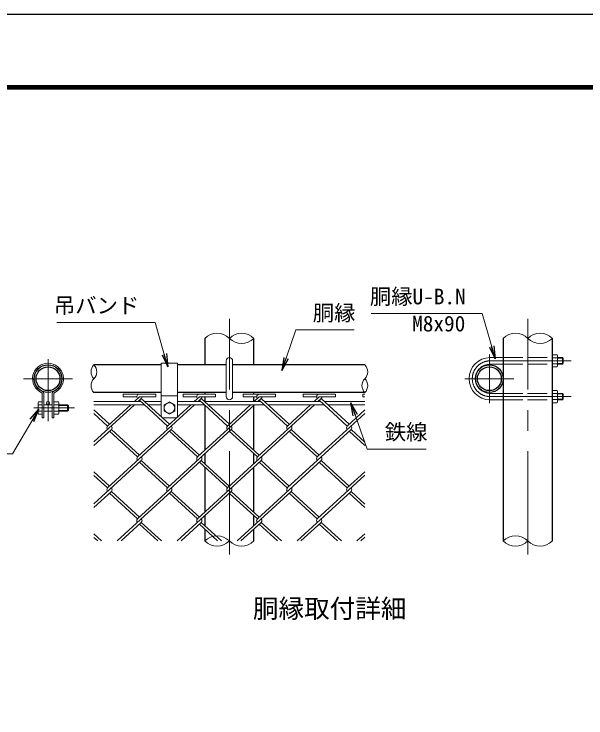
# Model space of a CAD drawing. Units: millimetres, scale not verified. Extents: x -4210 to 4210, y -2971 to 2972.
# Drawn here: x 840 to 2599, y 806 to 2972 of the extents above; entities that cross this region are included whole.
import ezdxf
from ezdxf.enums import TextEntityAlignment as Align

# ---------------------------------------------------------------- set-up
doc = ezdxf.new("R2010")
doc.units = ezdxf.units.MM
doc.header["$LTSCALE"] = 10
doc.linetypes.add('DASHED', pattern=[7.5, 6, -1.5])
doc.linetypes.add('USER1', pattern=[50.8, 31.75, -6.35, 6.35, -6.35])
for name, color, linetype, lineweight in [('0-0_D-STR1', 1, 'Continuous', 25), ('0-1_D-STR3', 3, 'Continuous', 13), ('0-2_D-BMK', 2, 'USER1', 13), ('0-3_D-STR2', 7, 'Continuous', 13), ('0-4_D-STR-DIM', 7, 'Continuous', 13), ('0-5_0', 7, 'Continuous', 25), ('0-A_D-STR-TXT', 7, 'Continuous', 13), ('0-B_D-TTL-TXT', 7, 'Continuous', 25), ('0-C_D-TTL', 7, 'Continuous', 25)]:
    doc.layers.add(name, color=color, linetype=linetype, lineweight=lineweight)
doc.styles.add('ＭＳ ゴシック', font='')
doc.styles.get('ＭＳ ゴシック').set_extended_font_data('MS Gothic')

# ---------------------------------------------------------------- blocks, each defined once
blk = doc.blocks.new('_Open')
at = {"layer": '0-5_0'}
blk.add_line((-10, 1.667), (0, 0), dxfattribs=at)
blk.add_lwpolyline([(-10, -1.667), (0, 0), (-10, 0)], dxfattribs=at)

msp = doc.modelspace()

# ---------------------------------------------------------------- linework, layer by layer
at = {"layer": '0-0_D-STR1'}
for p, q in [((1426.65, 1974.11), (1426.65, 1892.45)), ((1577.9, 1892.45), (1577.9, 1974.11)), ((2344.43, 1974.11), (2344.43, 1350.78)), ((2495.68, 1350.78), (2495.68, 1974.11)), ((1292.96, 1892.45), (1085.61, 1892.45)), ((1492.28, 1892.45), (1342.96, 1892.45)), ((1918.95, 1892.45), (1512.28, 1892.45)), ((1292.96, 1807.45), (1085.61, 1807.45)), ((1492.28, 1807.45), (1342.96, 1807.45)), ((1426.65, 1807.45), (1426.65, 1802.32)), ((1918.95, 1807.45), (1512.28, 1807.45)), ((1577.9, 1802.32), (1577.9, 1807.45)), ((1426.65, 1794.32), (1426.65, 1779.95)), ((1577.9, 1779.95), (1577.9, 1794.32)), ((1426.65, 1768.32), (1426.65, 1629.99)), ((1577.9, 1629.75), (1577.9, 1768.59)), ((1426.65, 1619.14), (1426.65, 1588.6)), ((1577.9, 1588.84), (1577.9, 1618.9)), ((1426.65, 1577.75), (1426.65, 1439.39)), ((1577.9, 1439.15), (1577.9, 1577.99)), ((1426.65, 1428.54), (1426.65, 1398)), ((1577.9, 1398.24), (1577.9, 1428.3)), ((1426.65, 1387.15), (1426.65, 1350.78)), ((1577.9, 1350.78), (1577.9, 1387.39))]:
    msp.add_line(p, q, dxfattribs=at)
for centre, radius in [((944.62, 1849.95), 42.5), ((944.62, 1849.95), 36.75), ((2301.93, 1849.95), 42.5), ((2301.93, 1849.95), 36.75)]:
    msp.add_circle(centre, radius, dxfattribs=at)
at = {"layer": '0-1_D-STR3'}
for p, q in [((2304.43, 1914.95), (2344.43, 1914.95)), ((2495.68, 1923.7), (2510.18, 1923.7)), ((2495.68, 1923.7), (2495.68, 1886.2)), ((2510.18, 1914.32), (2495.68, 1914.32)), ((2511.93, 1919.75), (2511.93, 1890.83)), ((2511.93, 1914.95), (2526.43, 1914.95)), ((2511.93, 1913.2), (2528.18, 1913.2)), ((2529.43, 1911.95), (2529.43, 1897.95)), ((1292.96, 1897.45), (1292.96, 1734.95)), ((1342.96, 1897.45), (1292.96, 1897.45)), ((1342.96, 1897.45), (1342.96, 1734.95)), ((1492.28, 1794.95), (1492.28, 1904.95)), ((1512.28, 1794.95), (1512.28, 1904.95)), ((2304.43, 1894.95), (2344.43, 1894.95)), ((2510.18, 1895.57), (2495.68, 1895.57)), ((2495.68, 1886.2), (2510.18, 1886.2)), ((2511.93, 1896.7), (2528.18, 1896.7)), ((2511.93, 1894.95), (2526.43, 1894.95)), ((2526.43, 1894.95), (2529.43, 1897.95)), ((927.12, 1802.51), (927.12, 1729.95)), ((932.12, 1802.51), (932.12, 1729.95)), ((957.12, 1802.51), (957.12, 1729.95)), ((962.12, 1802.51), (962.12, 1729.95)), ((1342.96, 1797.45), (1292.96, 1797.45)), ((2304.43, 1804.95), (2344.43, 1804.95)), ((2510.18, 1804.32), (2495.68, 1804.32)), ((2511.93, 1780.14), (2511.93, 1809.06)), ((2511.93, 1804.95), (2526.43, 1804.95)), ((2511.93, 1803.2), (2528.18, 1803.2)), ((2529.43, 1801.95), (2526.43, 1804.95)), ((2526.43, 1804.95), (2526.43, 1784.95)), ((2529.43, 1801.95), (2529.43, 1787.95)), ((913.87, 1775.7), (915.61, 1778.71)), ((927.12, 1778.71), (915.61, 1778.71)), ((927.12, 1778.71), (927.12, 1741.18)), ((962.12, 1778.71), (976.56, 1778.71)), ((962.12, 1741.18), (962.12, 1778.71)), ((976.56, 1778.71), (978.37, 1775.57)), ((1085.61, 1779.95), (1229.65, 1779.95)), ((1241.49, 1779.95), (1292.96, 1779.95)), ((1301.71, 1769.3), (1317.96, 1778.7)), ((1317.96, 1778.7), (1334.21, 1769.3)), ((1342.96, 1779.95), (1413.96, 1779.95)), ((1425.81, 1779.95), (1598.28, 1779.95)), ((1610.13, 1779.95), (1782.6, 1779.95)), ((1794.44, 1779.95), (1918.95, 1779.95)), ((2304.43, 1784.95), (2344.43, 1784.95)), ((2510.18, 1785.57), (2495.68, 1785.57)), ((2495.68, 1776.2), (2510.18, 1776.2)), ((2511.93, 1786.7), (2528.18, 1786.7)), ((2511.93, 1784.95), (2526.43, 1784.95)), ((2526.43, 1784.95), (2529.43, 1787.95)), ((913.87, 1775.7), (913.87, 1744.2)), ((927.12, 1769.33), (915.61, 1769.33)), ((932.12, 1769.95), (957.12, 1769.95)), ((962.12, 1769.33), (976.56, 1769.33)), ((978.37, 1744.32), (978.37, 1775.57)), ((978.37, 1769.95), (1004.12, 1769.95)), ((978.37, 1768.07), (1006, 1768.07)), ((1004.12, 1769.95), (1007.12, 1766.95)), ((1004.12, 1769.95), (1004.12, 1749.95)), ((1007.12, 1766.95), (1007.12, 1752.95)), ((1085.61, 1769.95), (1240.56, 1769.95)), ((1252.4, 1769.95), (1292.96, 1769.95)), ((1301.71, 1769.3), (1301.71, 1750.59)), ((1334.21, 1769.3), (1334.21, 1750.59)), ((1342.96, 1769.95), (1424.88, 1769.95)), ((1436.72, 1769.95), (1609.2, 1769.95)), ((1621.04, 1769.95), (1793.52, 1769.95)), ((1805.36, 1769.95), (1918.95, 1769.95)), ((913.87, 1744.2), (915.61, 1741.18)), ((927.12, 1750.56), (915.61, 1750.56)), ((927.12, 1741.18), (915.61, 1741.18)), ((932.12, 1749.95), (957.12, 1749.95)), ((962.12, 1750.56), (976.56, 1750.56)), ((962.12, 1741.18), (976.56, 1741.18)), ((976.56, 1741.18), (978.37, 1744.32)), ((978.37, 1751.82), (1006, 1751.82)), ((978.37, 1749.95), (1004.12, 1749.95)), ((1004.12, 1749.95), (1007.12, 1752.95)), ((927.12, 1729.95), (932.12, 1729.95)), ((957.12, 1729.95), (962.12, 1729.95)), ((1337.96, 1729.95), (1297.96, 1729.95))]:
    msp.add_line(p, q, dxfattribs=at)
at = {"layer": '0-1_D-STR3', "linetype": 'DASHED'}
for p, q in [((2344.43, 1914.95), (2495.68, 1914.95)), ((2344.43, 1894.95), (2495.68, 1894.95)), ((2344.43, 1804.95), (2495.68, 1804.95)), ((2344.43, 1784.95), (2495.68, 1784.95))]:
    msp.add_line(p, q, dxfattribs=at)
at = {"layer": '0-1_D-STR3'}
for points in [[(2529.43, 1911.95), (2526.43, 1914.95), (2526.43, 1894.95)], [(2495.68, 1776.2), (2495.68, 1813.7), (2510.18, 1813.7)], [(1301.71, 1750.59), (1317.96, 1741.2), (1334.21, 1750.59)]]:
    msp.add_lwpolyline(points, dxfattribs=at)
for centre, radius in [((944.62, 1774.95), 5), ((1317.96, 1759.95), 16.23)]:
    msp.add_circle(centre, radius, dxfattribs=at)
for centre, radius, start, end in [((1502.28, 1904.95), 10, 0, 180), ((2304.43, 1849.95), 65, 90, 270), ((2504.93, 1919.01), 7.04, 318.21899, 41.78101), ((2485.94, 1904.95), 25.99, 338.85295, 21.14705), ((944.62, 1849.95), 47.5, 295.37693, 244.62307), ((944.62, 1849.95), 42.5, 295.37693, 244.62307), ((2304.43, 1849.95), 45, 90, 270), ((2504.78, 1890.88), 7.15, 319.0514, 40.9486), ((922.12, 1802.51), 5, 0, 64.62307), ((922.12, 1802.51), 10, 0, 64.62307), ((967.12, 1802.51), 10, 115.37693, 180), ((967.12, 1802.51), 5, 115.37693, 180), ((2504.78, 1809.01), 7.15, 319.0514, 40.9486), ((2485.94, 1794.95), 25.99, 338.85295, 21.14705), ((922.47, 1774.02), 8.31, 145.61585, 214.38415), ((969.7, 1774.02), 8.31, 325.61586, 34.38414), ((1502.28, 1794.95), 10, 180, 0), ((2504.93, 1780.88), 7.04, 318.21899, 41.78101), ((945.21, 1759.95), 31.05, 162.4121, 197.5879), ((946.96, 1759.95), 31.05, 342.4121, 17.5879), ((922.47, 1745.87), 8.31, 145.61585, 214.38415), ((969.7, 1745.87), 8.31, 325.61585, 34.38416), ((1297.96, 1734.95), 5, 180, 270), ((1337.96, 1734.95), 5, 270, 0)]:
    msp.add_arc(centre, radius, start, end, dxfattribs=at)
at = {"layer": '0-2_D-BMK'}
for p, q in [((1502.28, 1309.11), (1502.28, 2034.11)), ((2420.05, 1309.11), (2420.05, 2034.11)), ((944.62, 1910.62), (944.62, 1718.95)), ((2301.93, 1924.95), (2301.93, 1774.95)), ((2304.43, 1904.95), (2553.41, 1904.95)), ((1019.62, 1849.95), (869.62, 1849.95)), ((2376.93, 1849.95), (2226.93, 1849.95)), ((2304.43, 1794.95), (2553.41, 1794.95)), ((901.07, 1759.95), (1026.07, 1759.95))]:
    msp.add_line(p, q, dxfattribs=at)
msp.add_arc((2304.43, 1849.95), 55, 90, 270, dxfattribs=at)
at = {"layer": '0-3_D-STR2'}
for p, q in [((1175.95, 1802.46), (1275.95, 1802.46)), ((1175.95, 1794.46), (1175.95, 1802.46)), ((1360.12, 1802.32), (1460.12, 1802.32)), ((1360.12, 1794.32), (1360.12, 1802.32)), ((1544.44, 1802.32), (1644.44, 1802.32)), ((1544.44, 1794.32), (1544.44, 1802.32)), ((1644.44, 1794.32), (1644.44, 1802.32)), ((1728.9, 1802.45), (1828.9, 1802.45)), ((1728.9, 1794.45), (1728.9, 1802.45)), ((1913.08, 1802.32), (1918.95, 1802.32)), ((1913.08, 1794.32), (1913.08, 1802.32)), ((1175.95, 1794.46), (1217.92, 1794.46)), ((1225.95, 1794.46), (1210.13, 1779.96)), ((1231.59, 1789.04), (1221.67, 1779.96)), ((1312.04, 1704.45), (1225.65, 1783.6)), ((1317.96, 1709.87), (1231.57, 1789.03)), ((1360.12, 1794.32), (1402.09, 1794.32)), ((1410.12, 1794.32), (1394.43, 1779.95)), ((1416.04, 1788.89), (1406.27, 1779.95)), ((1496.36, 1704.45), (1410.12, 1783.47)), ((1502.28, 1709.87), (1416.04, 1788.89)), ((1544.44, 1794.32), (1586.41, 1794.32)), ((1594.44, 1794.32), (1578.75, 1779.95)), ((1600.21, 1789.03), (1590.3, 1779.95)), ((1680.68, 1704.45), (1594.29, 1783.6)), ((1594.44, 1794.32), (1644.44, 1794.32)), ((1686.6, 1709.87), (1600.21, 1789.03)), ((1728.9, 1794.45), (1770.87, 1794.45)), ((1778.9, 1794.45), (1763.07, 1779.95)), ((1784.53, 1789.03), (1774.62, 1779.95)), ((1865, 1704.45), (1778.61, 1783.6)), ((1870.92, 1709.87), (1784.53, 1789.03)), ((1913.08, 1794.32), (1918.95, 1794.32)), ((1210.76, 1769.96), (1085.61, 1655.28)), ((1199.22, 1769.96), (1127.73, 1704.46)), ((1395.36, 1769.95), (1219.89, 1609.16)), ((1383.52, 1769.95), (1312.04, 1704.45)), ((1579.39, 1769.95), (1404.07, 1609.29)), ((1567.84, 1769.95), (1496.36, 1704.45)), ((1763.7, 1769.95), (1588.39, 1609.29)), ((1752.16, 1769.95), (1680.68, 1704.45)), ((1133.66, 1709.88), (1085.61, 1753.91)), ((1127.73, 1704.46), (1085.61, 1743.06)), ((1918.95, 1743.03), (1772.84, 1609.15)), ((1918.95, 1753.88), (1865, 1704.45)), ((1139.43, 1693.74), (1085.61, 1644.43)), ((1323.75, 1693.74), (1127.6, 1514.01)), ((1225.82, 1614.58), (1139.43, 1693.74)), ((1508.05, 1693.73), (1311.91, 1514)), ((1409.99, 1614.72), (1323.75, 1693.74)), ((1692.37, 1693.73), (1496.23, 1514)), ((1594.31, 1614.72), (1508.07, 1693.74)), ((1876.69, 1693.73), (1680.54, 1514)), ((1778.76, 1614.57), (1692.37, 1693.73)), ((1918.95, 1655.01), (1876.69, 1693.73)), ((1219.89, 1609.16), (1133.51, 1688.32)), ((1404.07, 1609.29), (1317.83, 1688.32)), ((1588.39, 1609.29), (1502.15, 1688.32)), ((1772.84, 1609.15), (1686.45, 1688.3)), ((1918.95, 1644.16), (1870.77, 1688.3)), ((1231.59, 1598.44), (1085.61, 1464.68)), ((1415.91, 1598.44), (1219.75, 1418.7)), ((1311.91, 1514), (1225.67, 1593.02)), ((1317.83, 1519.42), (1231.59, 1598.44)), ((1600.23, 1598.44), (1404.07, 1418.7)), ((1496.23, 1514), (1409.99, 1593.02)), ((1502.15, 1519.42), (1415.91, 1598.44)), ((1784.53, 1598.43), (1588.39, 1418.7)), ((1680.54, 1514), (1594.31, 1593.02)), ((1686.47, 1519.42), (1600.23, 1598.44)), ((1864.85, 1513.98), (1779.13, 1592.53)), ((1870.77, 1519.41), (1784.53, 1598.43)), ((1133.52, 1519.43), (1085.61, 1563.34)), ((1918.95, 1563.55), (1864.85, 1513.98)), ((1127.6, 1514.01), (1085.61, 1552.48)), ((1918.95, 1552.7), (1772.7, 1418.7)), ((1139.44, 1503.16), (1085.61, 1453.83)), ((1219.76, 1418.71), (1133.52, 1497.73)), ((1225.68, 1424.13), (1139.44, 1503.16)), ((1323.75, 1503.14), (1157.47, 1350.78)), ((1404.06, 1418.7), (1317.83, 1497.72)), ((1409.99, 1424.12), (1323.75, 1503.14)), ((1508.07, 1503.14), (1341.79, 1350.78)), ((1588.39, 1418.7), (1502.66, 1497.25)), ((1594.31, 1424.12), (1508.07, 1503.14)), ((1692.39, 1503.14), (1526.11, 1350.78)), ((1772.7, 1418.7), (1686.47, 1497.72)), ((1778.63, 1424.12), (1692.39, 1503.14)), ((1876.69, 1503.13), (1710.43, 1350.78)), ((1918.95, 1453.56), (1870.77, 1497.71)), ((1918.95, 1464.41), (1876.69, 1503.13)), ((1231.6, 1407.86), (1169.33, 1350.79)), ((1293.86, 1350.78), (1231.59, 1407.85)), ((1415.91, 1407.85), (1353.63, 1350.78)), ((1478.18, 1350.78), (1415.91, 1407.85)), ((1600.23, 1407.85), (1537.95, 1350.78)), ((1662.5, 1350.78), (1600.23, 1407.85)), ((1784.55, 1407.85), (1722.27, 1350.78)), ((1846.82, 1350.78), (1784.55, 1407.85)), ((1282.02, 1350.78), (1225.67, 1402.42)), ((1466.34, 1350.78), (1409.99, 1402.42)), ((1650.66, 1350.78), (1594.31, 1402.42)), ((1834.98, 1350.78), (1778.63, 1402.42)), ((1109.56, 1350.79), (1085.61, 1372.74)), ((1918.95, 1372.95), (1894.75, 1350.78)), ((1097.72, 1350.79), (1085.61, 1361.89)), ((1918.95, 1362.1), (1906.59, 1350.78))]:
    msp.add_line(p, q, dxfattribs=at)
for points in [[(1225.95, 1794.46), (1275.95, 1794.46), (1275.95, 1802.46)], [(1410.12, 1794.32), (1460.12, 1794.32), (1460.12, 1802.32)], [(1778.9, 1794.45), (1828.9, 1794.45), (1828.9, 1802.45)]]:
    msp.add_lwpolyline(points, dxfattribs=at)
for centre, start, end in [((1225.95, 1794.46), 85, 222.5), ((1410.12, 1794.32), 95, 222.5), ((1594.44, 1794.32), 85, 222.5), ((1778.9, 1794.45), 85, 222.5), ((1225.82, 1794.33), 317.5, 0.89905), ((1410.12, 1794.32), 317.5, 0), ((1594.44, 1794.32), 317.5, 0), ((1778.76, 1794.32), 317.5, 0.89905), ((1133.66, 1699.03), 137.5, 222.5), ((1133.66, 1699.03), 317.5, 42.5), ((1317.96, 1699.02), 137.5, 222.5), ((1317.96, 1699.02), 317.5, 42.5), ((1502.28, 1699.02), 137.5, 222.5), ((1502.28, 1699.02), 317.5, 42.5), ((1686.6, 1699.02), 137.5, 222.5), ((1686.6, 1699.02), 317.5, 42.5), ((1870.92, 1699.02), 137.5, 222.5), ((1870.92, 1699.02), 317.5, 42.5), ((1225.8, 1603.72), 137.5, 222.5), ((1225.8, 1603.72), 317.5, 42.5), ((1410.12, 1603.72), 137.5, 222.5), ((1410.12, 1603.72), 317.5, 42.5), ((1594.44, 1603.72), 137.5, 222.5), ((1594.44, 1603.72), 317.5, 42.5), ((1778.76, 1603.72), 137.5, 222.5), ((1778.76, 1603.72), 317.5, 42.5), ((1133.66, 1508.43), 137.5, 222.5), ((1133.66, 1508.43), 317.5, 42.5), ((1317.83, 1508.57), 137.5, 222.5), ((1317.83, 1508.57), 317.5, 42.5), ((1502.15, 1508.57), 137.5, 222.5), ((1502.15, 1508.57), 317.5, 42.5), ((1686.6, 1508.42), 137.5, 222.5), ((1686.6, 1508.42), 317.5, 42.5), ((1870.92, 1508.42), 137.5, 222.5), ((1870.92, 1508.42), 317.5, 42.5), ((1225.65, 1413.26), 137.5, 222.5), ((1225.65, 1413.26), 317.5, 42.5), ((1409.97, 1413.26), 137.5, 222.5), ((1409.97, 1413.26), 317.5, 42.5), ((1594.29, 1413.26), 137.5, 222.5), ((1594.29, 1413.26), 317.5, 42.5), ((1778.61, 1413.26), 137.5, 222.5), ((1778.61, 1413.26), 317.5, 42.5)]:
    msp.add_arc(centre, 8.03, start, end, dxfattribs=at)
at = {"layer": '0-4_D-STR-DIM'}
for centre, radius, start, end in [((1464.47, 1936.06), 53.65, 45.18146, 134.81854), ((1540.09, 1936.06), 53.65, 45.18146, 134.81854), ((1540.09, 2012.16), 53.65, 225.18146, 314.81854), ((2382.24, 1936.06), 53.65, 45.18146, 134.81854), ((2457.86, 1936.06), 53.65, 45.18146, 134.81854), ((2457.86, 2012.16), 53.65, 225.18146, 314.81854), ((1107, 1871.2), 30.15, 135.18146, 224.81854), ((1064.23, 1871.2), 30.15, 315.18146, 44.81854), ((1897.56, 1871.2), 30.15, 315.18146, 44.81854), ((1107, 1828.7), 30.15, 135.18146, 224.81854), ((1940.33, 1828.7), 30.15, 135.18146, 224.81854), ((1897.56, 1828.7), 30.15, 315.18146, 44.81854), ((1464.47, 1312.73), 53.65, 45.18146, 134.81854), ((2382.24, 1312.73), 53.65, 45.18146, 134.81854), ((1464.47, 1388.83), 53.65, 225.18146, 314.81854), ((1540.09, 1388.83), 53.65, 225.18146, 314.81854), ((2382.24, 1388.83), 53.65, 225.18146, 314.81854), ((2457.86, 1388.83), 53.65, 225.18146, 314.81854)]:
    msp.add_arc(centre, radius, start, end, dxfattribs=at)
at = {"layer": '0-A_D-STR-TXT'}
for points in [[(1938.05, 2050.41), (2279.58, 2050.41), (2319.6, 1912.77)], [(972.09, 2022.94), (1274.54, 2022.94), (1312.57, 1888.76)], [(1886.05, 2000), (1706.45, 2000), (1664.28, 1876.86)], [(493.21, 1618.66), (834.99, 1618.66), (914.87, 1754.46)], [(2107.48, 1633.21), (1926.6, 1633.21), (1876.95, 1773.42)]]:
    msp.add_lwpolyline(points, dxfattribs=at)
at = {"layer": '0-C_D-TTL', "color": 2}
msp.add_lwpolyline([(-4189.68, 2971.89), (4210.32, 2971.89), (4210.32, -2968.11), (-4189.68, -2968.11)], close=True, dxfattribs=at)
at = {"layer": '0-C_D-TTL'}
for points in [[(-3919.68, 2751.89), (3940.32, 2751.89), (3940.32, -2748.11), (-3919.68, -2748.11)], [(-3917.18, 2749.39), (3937.82, 2749.39), (3937.82, -2745.61), (-3917.18, -2745.61)], [(-3914.68, 2746.89), (3935.32, 2746.89), (3935.32, -2743.11), (-3914.68, -2743.11)], [(-3912.18, 2744.39), (3932.82, 2744.39), (3932.82, -2740.61), (-3912.18, -2740.61)], [(-3909.68, 2741.89), (3930.32, 2741.89), (3930.32, -2738.11), (-3909.68, -2738.11)]]:
    msp.add_lwpolyline(points, close=True, dxfattribs=at)

# ---------------------------------------------------------------- block references
at = {"layer": '0-A_D-STR-TXT', "xscale": 4, "yscale": 4}
for p, rotation in [((2320.15, 1910.85), 286.2108), ((1313.12, 1886.84), 285.82586), ((1663.63, 1874.97), 251.09563), ((1876.28, 1775.31), 109.50173), ((915.88, 1756.18), 59.5375)]:
    msp.add_blockref('_Open', p, dxfattribs=dict(at, rotation=rotation))

# ---------------------------------------------------------------- texts
at = {"layer": '0-A_D-STR-TXT', "style": 'ＭＳ ゴシック'}
for s, p in [('胴縁U-B.N', (1934.49, 2064.39)), ('吊バンド', (962.7, 2036.8)), ('胴縁', (1758.89, 2013.98)), ('M8x90', (2064.44, 1980.96)), ('鉄線', (1980.32, 1647.57))]:
    msp.add_text(s, height=48.09, dxfattribs=at).set_placement(p, align=Align.BOTTOM_LEFT)
at = {"layer": '0-B_D-TTL-TXT', "style": 'ＭＳ ゴシック'}
msp.add_text('胴縁取付詳細', height=57.7, dxfattribs=at).set_placement((1574.68, 1096.86), align=Align.BOTTOM_LEFT)

doc.saveas('drawing.dxf')
